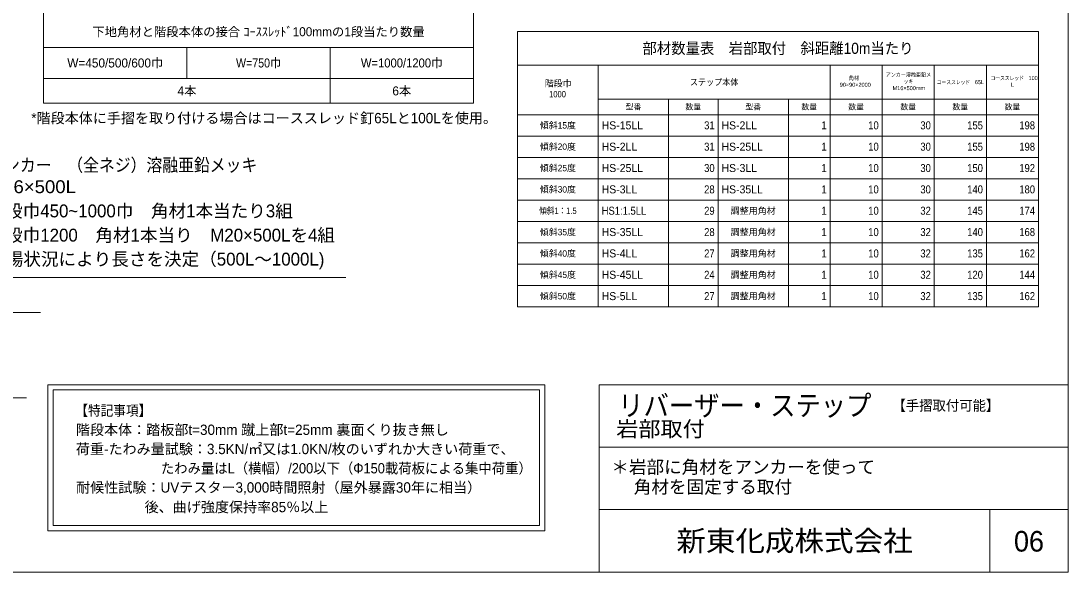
# Model space of a CAD drawing. Units: millimetres, scale not verified. Extents: x 200 to 8200, y 200 to 5740.
# Drawn here: x 4180 to 8200, y 200 to 2317 of the extents above; entities that cross this region are included whole.
import ezdxf
from ezdxf.enums import TextEntityAlignment as Align

# ---------------------------------------------------------------- set-up
doc = ezdxf.new("R2010")
doc.units = ezdxf.units.MM
doc.header["$LTSCALE"] = 20
for name, color, linetype, lineweight in [('図面枠-A3', 7, 'Continuous', 20), ('引出線', 7, 'Continuous', 13), ('特記事項', 7, 'Continuous', 15), ('表', 7, 'Continuous', 15)]:
    doc.layers.add(name, color=color, linetype=linetype, lineweight=lineweight)
doc.layers.add('文字', color=7, linetype='Continuous')
doc.styles.add('ＭＳ Ｐゴシック', font='')
doc.styles.get('ＭＳ Ｐゴシック').set_extended_font_data('MS PGothic')

msp = doc.modelspace()

# ---------------------------------------------------------------- linework, layer by layer
at = {"layer": '図面枠-A3'}
for p, q in [((6400, 920), (6400, 200)), ((6400, 920), (8200, 920)), ((6400, 680), (8200, 680)), ((6400, 440), (8200, 440)), ((7900, 200), (7900, 440))]:
    msp.add_line(p, q, dxfattribs=at)
msp.add_lwpolyline([(200, 200), (8200, 200), (8200, 5740), (200, 5740)], close=True, dxfattribs=at)
at = {"layer": '引出線'}
for points in [[(4023.2, 2292.1), (4023.2, 1332.26), (5171.77, 1332.26), (5427.56, 1332.26)], [(3379.58, 1796.73), (3379.58, 1197), (4255.33, 1197)], [(3624.54, 685.86), (3730.34, 869.13), (4201.52, 869.13)]]:
    msp.add_lwpolyline(points, dxfattribs=at)
at = {"layer": '特記事項'}
for points in [[(4283.51, 358.95), (6191.41, 358.95), (6191.41, 920), (4283.51, 920)], [(4303.51, 378.95), (6171.41, 378.95), (6171.41, 900), (4303.51, 900)]]:
    msp.add_lwpolyline(points, close=True, dxfattribs=at)
at = {"layer": '表'}
for p, q in [((4267.37, 2684.16), (4267.37, 2001.24)), ((5917.37, 2684.16), (5917.37, 2001.24)), ((6086.42, 2277.25), (8086.42, 2277.25)), ((6086.42, 2277.25), (6086.42, 2147.25)), ((8086.42, 2277.25), (8086.42, 2147.25)), ((4267.37, 2215.97), (5917.37, 2215.97)), ((4817.37, 2215.97), (4817.37, 2095.97)), ((5367.37, 2215.97), (5367.37, 2001.24)), ((6086.42, 2147.25), (8086.42, 2147.25)), ((6086.42, 2147.25), (6086.42, 1957.25)), ((6396.42, 2147.25), (6396.42, 1957.27)), ((7286.42, 2147.25), (7286.42, 1957.27)), ((7486.42, 2147.25), (7486.42, 1957.27)), ((7686.42, 2147.25), (7686.42, 1957.27)), ((7886.42, 2147.25), (7886.42, 1957.27)), ((8086.42, 2147.25), (8086.42, 1219.25)), ((4267.37, 2095.97), (5917.37, 2095.97)), ((6396.42, 2017.25), (8086.42, 2017.25)), ((6666.42, 2017.25), (6666.42, 1957.27)), ((6856.42, 2017.25), (6856.42, 1957.27)), ((7126.42, 2017.25), (7126.42, 1957.27)), ((4267.37, 2001.24), (5917.37, 2001.24)), ((6086.42, 1957.27), (8086.42, 1957.27)), ((6086.42, 1957.25), (6086.42, 1219.25)), ((6086.42, 1957.22), (8086.42, 1957.22)), ((6396.42, 1957.22), (6396.42, 1219.25)), ((6666.42, 1957.22), (6666.42, 1219.25)), ((6856.42, 1957.22), (6856.42, 1219.25)), ((7126.42, 1957.22), (7126.42, 1219.25)), ((7286.42, 1957.22), (7286.42, 1219.25)), ((7486.42, 1957.22), (7486.42, 1219.25)), ((7686.42, 1957.22), (7686.42, 1219.25)), ((7886.42, 1957.22), (7886.42, 1219.25)), ((6086.42, 1875.25), (8086.42, 1875.25)), ((6086.42, 1793.25), (8086.42, 1793.25)), ((6086.42, 1711.25), (8086.42, 1711.25)), ((6086.42, 1629.25), (8086.42, 1629.25)), ((6086.42, 1547.25), (8086.42, 1547.25)), ((6086.42, 1465.25), (8086.42, 1465.25)), ((6086.42, 1383.25), (8086.42, 1383.25)), ((6086.42, 1301.25), (8086.42, 1301.25)), ((6086.42, 1219.25), (6396.42, 1219.25)), ((6396.42, 1219.25), (8086.42, 1219.25))]:
    msp.add_line(p, q, dxfattribs=at)

# ---------------------------------------------------------------- texts
at = {"layer": '図面枠-A3', "style": 'ＭＳ Ｐゴシック', "width": 1.05}
msp.add_text('新東化成株式会社', height=79.18, dxfattribs=at).set_placement((7150, 320), align=Align.MIDDLE_CENTER)
at = {"layer": '図面枠-A3', "style": 'ＭＳ Ｐゴシック'}
msp.add_text('06', height=79.18, dxfattribs=at).set_placement((8050, 318.3), align=Align.MIDDLE_CENTER)
at = {"layer": '文字', "style": 'ＭＳ Ｐゴシック'}
for s, height, p in [('*階段本体に手摺を取り付ける場合はコーススレッド釘65Lと100Lを使用。', 39.59, (4219.94, 1912.48)), ('階段巾450~1000巾\u3000角材1本当たり3組', 49.49, (4051.89, 1547.92)), ('階段巾1200\u3000角材1本当り\u3000M20×500Lを4組', 49.49, (4051.89, 1454.93)), ('現場状況により長さを決定（500L～1000L)', 49.49, (4054.45, 1362.79)), ('＊岩部に角材をアンカーを使って', 49.49, (6446.69, 564)), ('\u3000角材を固定する取付', 49.49, (6465.44, 487.67))]:
    msp.add_text(s, height=height, dxfattribs=at).set_placement(p, align=Align.BOTTOM_LEFT)
for s, width, p in [('アンカー\u3000（全ネジ）溶融亜鉛メッキ', 0.9, (4054.45, 1724.24)), ('M16×500L', 1.1, (4052.75, 1640.91))]:
    msp.add_text(s, height=49.49, dxfattribs=dict(at, width=width)).set_placement(p, align=Align.BOTTOM_LEFT)
at = {"layer": '文字', "style": 'ＭＳ Ｐゴシック', "width": 0.9}
msp.add_text('リバーザー・ステップ\u3000 ', height=79.18, dxfattribs=at).set_placement((7020.67, 840), align=Align.MIDDLE_CENTER)
at = {"layer": '文字', "style": 'ＭＳ Ｐゴシック', "width": 0.95}
msp.add_text('【手摺取付可能】', height=39.59, dxfattribs=at).set_placement((7936.12, 840), align=Align.MIDDLE_RIGHT)
at = {"layer": '文字', "style": 'ＭＳ Ｐゴシック', "width": 1.05}
msp.add_text('岩部取付', height=59.38, dxfattribs=at).set_placement((6465.44, 750), align=Align.MIDDLE_LEFT)
at = {"layer": '特記事項', "style": 'ＭＳ Ｐゴシック'}
for s, width, p in [('【特記事項】', 0.9, (4388.98, 789.04)), ('\u3000\u3000\u3000\u3000\u3000\u3000 たわみ量はL（横幅）/200以下（Φ150載荷板による集中荷重）', 0.95, (4395.8, 567.22))]:
    msp.add_text(s, height=39.59, dxfattribs=dict(at, width=width)).set_placement(p, align=Align.BOTTOM_LEFT)
for s, p in [('階段本体：踏板部t=30mm 蹴上部t=25mm 裏面くり抜き無し', (4391.03, 715.1)), ('荷重-たわみ量試験：3.5KN/㎡又は1.0KN/枚のいずれか大きい荷重で、', (4391.03, 641.16)), ('耐候性試験：UVテスター3,000時間照射（屋外暴露30年に相当）', (4391.94, 493.51)), ('                  後、曲げ強度保持率85％以上', (4395.8, 418.2))]:
    msp.add_text(s, height=39.59, dxfattribs=at).set_placement(p, align=Align.BOTTOM_LEFT)
at = {"layer": '表', "style": 'ＭＳ Ｐゴシック'}
for s, height, p in [('下地角材と階段本体の接合 ｺｰｽｽﾚｯﾄﾞ100mmの1段当たり数量', 34.64, (5092.37, 2275.97)), ('W=450/500/600巾', 34.64, (4542.37, 2155.97)), ('4本', 34.64, (4817.37, 2048.61)), ('6本', 34.64, (5642.37, 2048.61)), ('型番', 21.51, (6531.42, 1987.25)), ('数量', 21.51, (6761.42, 1987.25)), ('型番', 21.51, (6991.42, 1987.25)), ('数量', 21.51, (7206.42, 1987.25)), ('数量', 21.51, (7386.42, 1987.25)), ('数量', 21.51, (7586.42, 1987.25)), ('数量', 21.51, (7786.42, 1987.25)), ('数量', 21.51, (7986.42, 1987.25)), ('傾斜15度', 24.58, (6241.42, 1916.25)), ('傾斜20度', 24.58, (6241.42, 1834.25)), ('傾斜25度', 24.58, (6241.42, 1752.25)), ('傾斜30度', 24.58, (6241.42, 1670.25)), ('調整用角材', 24.74, (6991.42, 1588.25)), ('傾斜35度', 24.58, (6241.42, 1506.25)), ('調整用角材', 24.74, (6991.42, 1506.25)), ('傾斜40度', 24.58, (6241.42, 1424.25)), ('調整用角材', 24.74, (6991.42, 1424.25)), ('傾斜45度', 24.58, (6241.42, 1342.25)), ('調整用角材', 24.74, (6991.42, 1342.25)), ('傾斜50度', 24.58, (6241.42, 1260.25)), ('調整用角材', 24.74, (6991.42, 1260.25))]:
    msp.add_text(s, height=height, dxfattribs=at).set_placement(p, align=Align.MIDDLE_CENTER)
for s, height, width, p in [('部材数量表\u3000岩部取付\u3000斜距離10m当たり', 42.56, 0.95, (7086.42, 2212.25)), ('W=750巾', 34.64, 0.9, (5092.37, 2155.97)), ('W=1000/1200巾', 34.64, 0.95, (5642.37, 2155.97)), ('ステップ本体', 24.58, 0.9, (6841.42, 2082.25)), ('コーススレッド\u300065L', 15.36, 0.85, (7786.42, 2082.25)), ('傾斜1：1.5', 24.58, 0.85, (6241.42, 1588.25))]:
    msp.add_text(s, height=height, dxfattribs=dict(at, width=width)).set_placement(p, align=Align.MIDDLE_CENTER)
for s, height, p in [('階段巾', 24.58, (6191.13, 2089.71)), ('90×90×2000', 15.36, (7323.56, 2079.79)), ('M16×500mm', 15.36, (7526.58, 2066.85)), ('L', 15.36, (7980.77, 2079.79))]:
    msp.add_text(s, height=height, dxfattribs=at).set_placement(p, align=Align.TOP_LEFT)
for s, height, width, p in [('角材\u3000', 15.36, 0.9, (7358.51, 2105.66)), ('アンカー溶融亜鉛メ', 15.36, 0.9, (7499.82, 2118.59)), ('ッキ', 15.36, 0.85, (7568.66, 2092.72)), ('コーススレッド\u3000100', 15.36, 0.85, (7902.4, 2105.66)), ('1000', 24.58, 0.9, (6207.89, 2048.31))]:
    msp.add_text(s, height=height, dxfattribs=dict(at, width=width)).set_placement(p, align=Align.TOP_LEFT)
for s, p in [('HS-15LL', (6409.62, 1916.25)), ('HS-2LL', (6869.62, 1916.25)), ('HS-2LL', (6409.62, 1834.25)), ('HS-25LL', (6869.62, 1834.25)), ('HS-25LL', (6409.62, 1752.25)), ('HS-3LL', (6869.62, 1752.25)), ('HS-3LL', (6409.62, 1670.25)), ('HS-35LL', (6869.62, 1670.25)), ('HS-35LL', (6409.62, 1506.25)), ('HS-4LL', (6409.62, 1424.25)), ('HS-45LL', (6409.62, 1342.25)), ('HS-5LL', (6409.62, 1260.25))]:
    msp.add_text(s, height=30.73, dxfattribs=at).set_placement(p, align=Align.MIDDLE_LEFT)
at = {"layer": '表', "style": 'ＭＳ Ｐゴシック', "width": 0.9}
for s, p in [('31', (6843.22, 1916.25)), ('1', (7273.22, 1916.25)), ('10', (7473.22, 1916.25)), ('30', (7673.22, 1916.25)), ('155', (7873.22, 1916.25)), ('198', (8073.22, 1916.25)), ('31', (6843.22, 1834.25)), ('1', (7273.22, 1834.25)), ('10', (7473.22, 1834.25)), ('30', (7673.22, 1834.25)), ('155', (7873.22, 1834.25)), ('198', (8073.22, 1834.25)), ('30', (6843.22, 1752.25)), ('1', (7273.22, 1752.25)), ('10', (7473.22, 1752.25)), ('30', (7673.22, 1752.25)), ('150', (7873.22, 1752.25)), ('192', (8073.22, 1752.25)), ('28', (6843.22, 1670.25)), ('1', (7273.22, 1670.25)), ('10', (7473.22, 1670.25)), ('30', (7673.22, 1670.25)), ('140', (7873.22, 1670.25)), ('180', (8073.22, 1670.25)), ('29', (6843.22, 1588.25)), ('1', (7273.22, 1588.25)), ('10', (7473.22, 1588.25)), ('32', (7673.22, 1588.25)), ('145', (7873.22, 1588.25)), ('174', (8073.22, 1588.25)), ('28', (6843.22, 1506.25)), ('1', (7273.22, 1506.25)), ('10', (7473.22, 1506.25)), ('32', (7673.22, 1506.25)), ('140', (7873.22, 1506.25)), ('168', (8073.22, 1506.25)), ('27', (6843.22, 1424.25)), ('1', (7273.22, 1424.25)), ('10', (7473.22, 1424.25)), ('32', (7673.22, 1424.25)), ('135', (7873.22, 1424.25)), ('162', (8073.22, 1424.25)), ('24', (6843.22, 1342.25)), ('1', (7273.22, 1342.25)), ('10', (7473.22, 1342.25)), ('32', (7673.22, 1342.25)), ('120', (7873.22, 1342.25)), ('144', (8073.22, 1342.25)), ('27', (6843.22, 1260.25)), ('1', (7273.22, 1260.25)), ('10', (7473.22, 1260.25)), ('32', (7673.22, 1260.25)), ('135', (7873.22, 1260.25)), ('162', (8073.22, 1260.25))]:
    msp.add_text(s, height=30.73, dxfattribs=at).set_placement(p, align=Align.MIDDLE_RIGHT)
msp.add_text('HS1:1.5LL', height=30.73, dxfattribs=at).set_placement((6409.62, 1588.25), align=Align.MIDDLE_LEFT)

doc.saveas('drawing.dxf')
